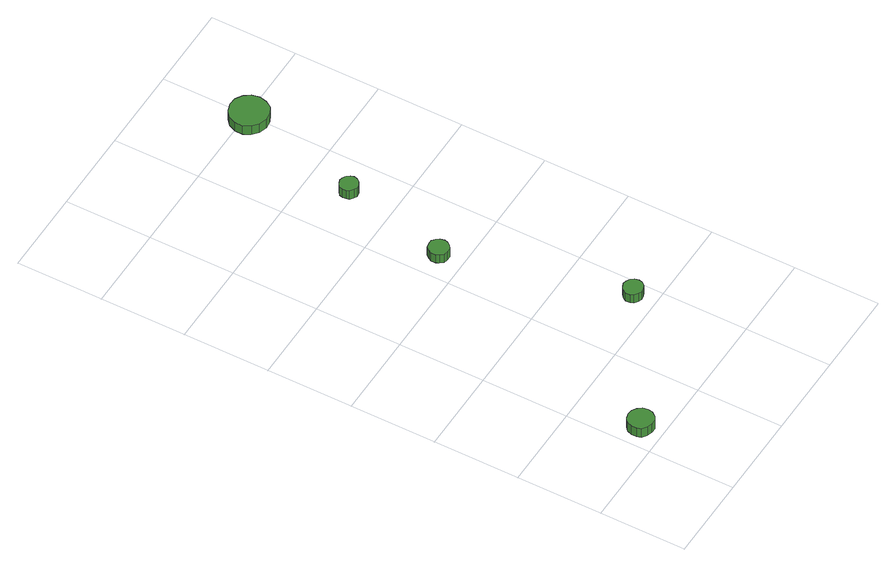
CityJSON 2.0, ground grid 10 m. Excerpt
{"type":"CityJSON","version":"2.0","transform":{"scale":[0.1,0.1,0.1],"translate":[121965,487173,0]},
"CityObjects":{
"tree1":{"type":"SolitaryVegetationObject","attributes":{"function":"something"},"geometry":[{"type":"MultiSurface","lod":"1","boundaries":[[[0,1,2,3,4,5,6,7,8,9,10,11,12,13,14]],[[15,16,17,18,19,20,21,22,23,24,25,26,27,28,29]],[[0,29,28,1]],[[1,28,27,2]],[[2,27,26,3]],[[3,26,25,4]],[[4,25,24,5]],[[5,24,23,6]],[[6,23,22,7]],[[7,22,21,8]],[[8,21,20,9]],[[9,20,19,10]],[[10,19,18,11]],[[11,18,17,12]],[[12,17,16,13]],[[13,16,15,14]],[[14,15,29,0]]]}]},
"tree2":{"type":"SolitaryVegetationObject","attributes":{"function":"something"},"geometry":[{"type":"MultiSurface","lod":"1","boundaries":[[[30,31,32,33,34,35,36,37,38,39,40,41,42,43,44]],[[45,46,47,48,49,50,51,52,53,54,55,56,57,58,59]],[[30,59,58,31]],[[31,58,57,32]],[[32,57,56,33]],[[33,56,55,34]],[[34,55,54,35]],[[35,54,53,36]],[[36,53,52,37]],[[37,52,51,38]],[[38,51,50,39]],[[39,50,49,40]],[[40,49,48,41]],[[41,48,47,42]],[[42,47,46,43]],[[43,46,45,44]],[[44,45,59,30]]]}]},
"tree3":{"type":"SolitaryVegetationObject","attributes":{"function":"something"},"geometry":[{"type":"MultiSurface","lod":"1","boundaries":[[[60,61,62,63,64,65,66,67,68,69,70,71,72,73,74]],[[75,76,77,78,79,80,81,82,83,84,85,86,87,88,89]],[[60,89,88,61]],[[61,88,87,62]],[[62,87,86,63]],[[63,86,85,64]],[[64,85,84,65]],[[65,84,83,66]],[[66,83,82,67]],[[67,82,81,68]],[[68,81,80,69]],[[69,80,79,70]],[[70,79,78,71]],[[71,78,77,72]],[[72,77,76,73]],[[73,76,75,74]],[[74,75,89,60]]]}]},
"tree4":{"type":"SolitaryVegetationObject","attributes":{"function":"something"},"geometry":[{"type":"MultiSurface","lod":"1","boundaries":[[[90,91,92,93,94,95,96,97,98,99,100,101,102,103,104]],[[105,106,107,108,109,110,111,112,113,114,115,116,117,118,119]],[[90,119,118,91]],[[91,118,117,92]],[[92,117,116,93]],[[93,116,115,94]],[[94,115,114,95]],[[95,114,113,96]],[[96,113,112,97]],[[97,112,111,98]],[[98,111,110,99]],[[99,110,109,100]],[[100,109,108,101]],[[101,108,107,102]],[[102,107,106,103]],[[103,106,105,104]],[[104,105,119,90]]]}]},
"tree5":{"type":"SolitaryVegetationObject","attributes":{"function":"something"},"geometry":[{"type":"MultiSurface","lod":"1","boundaries":[[[120,121,122,123,124,125,126,127,128,129,130,131,132,133,134]],[[135,136,137,138,139,140,141,142,143,144,145,146,147,148,149]],[[120,149,148,121]],[[121,148,147,122]],[[122,147,146,123]],[[123,146,145,124]],[[124,145,144,125]],[[125,144,143,126]],[[126,143,142,127]],[[127,142,141,128]],[[128,141,140,129]],[[129,140,139,130]],[[130,139,138,131]],[[131,138,137,132]],[[132,137,136,133]],[[133,136,135,134]],[[134,135,149,120]]]}]}
},
"vertices":[
[38,24,18],[37,30,18],[33,35,18],[28,38,18],[22,39,18],[16,37,18],[11,33,18],[9,27,18],[9,21,18],[11,16,18],[16,12,18],[22,10,18],[28,10,18],[33,13,18],[37,18,18],[37,18,5],[33,13,5],[28,10,5],[22,10,5],[16,12,5],[11,16,5],[9,21,5],[9,27,5],[11,33,5],[16,37,5],[22,39,5],[28,38,5],[33,35,5],[37,30,5],[38,24,5],
[190,123,19],[189,128,19],[186,132,19],[182,134,19],[177,135,19],[173,133,19],[169,130,19],[167,126,19],[167,121,19],[169,117,19],[173,114,19],[177,112,19],[182,113,19],[186,115,19],[189,119,19],[189,119,7],[186,115,7],[182,113,7],[177,112,7],[173,114,7],[169,117,7],[167,121,7],[167,126,7],[169,130,7],[173,133,7],[177,135,7],[182,134,7],[186,132,7],[189,128,7],[190,123,7],
[141,328,14],[140,333,14],[137,337,14],[133,340,14],[128,340,14],[123,339,14],[120,335,14],[118,331,14],[118,326,14],[120,322,14],[123,318,14],[128,317,14],[133,317,14],[137,320,14],[140,324,14],[140,324,2],[137,320,2],[133,317,2],[128,317,2],[123,318,2],[120,322,2],[118,326,2],[118,331,2],[120,335,2],[123,339,2],[128,340,2],[133,340,2],[137,337,2],[140,333,2],[141,328,2],
[171,454,14],[170,458,14],[167,462,14],[163,464,14],[159,465,14],[155,463,14],[151,460,14],[150,456,14],[150,452,14],[151,448,14],[155,445,14],[159,443,14],[163,444,14],[167,446,14],[170,450,14],[170,450,1],[167,446,1],[163,444,1],[159,443,1],[155,445,1],[151,448,1],[150,452,1],[150,456,1],[151,460,1],[155,463,1],[159,465,1],[163,464,1],[167,462,1],[170,458,1],[171,454,1],
[213,592,21],[211,601,21],[206,608,21],[198,613,21],[189,614,21],[180,611,21],[173,605,21],[169,596,21],[169,587,21],[173,579,21],[180,573,21],[189,570,21],[198,571,21],[206,575,21],[211,583,21],[211,583,8],[206,575,8],[198,571,8],[189,570,8],[180,573,8],[173,579,8],[169,587,8],[169,596,8],[173,605,8],[180,611,8],[189,614,8],[198,613,8],[206,608,8],[211,601,8],[213,592,8]
]}
